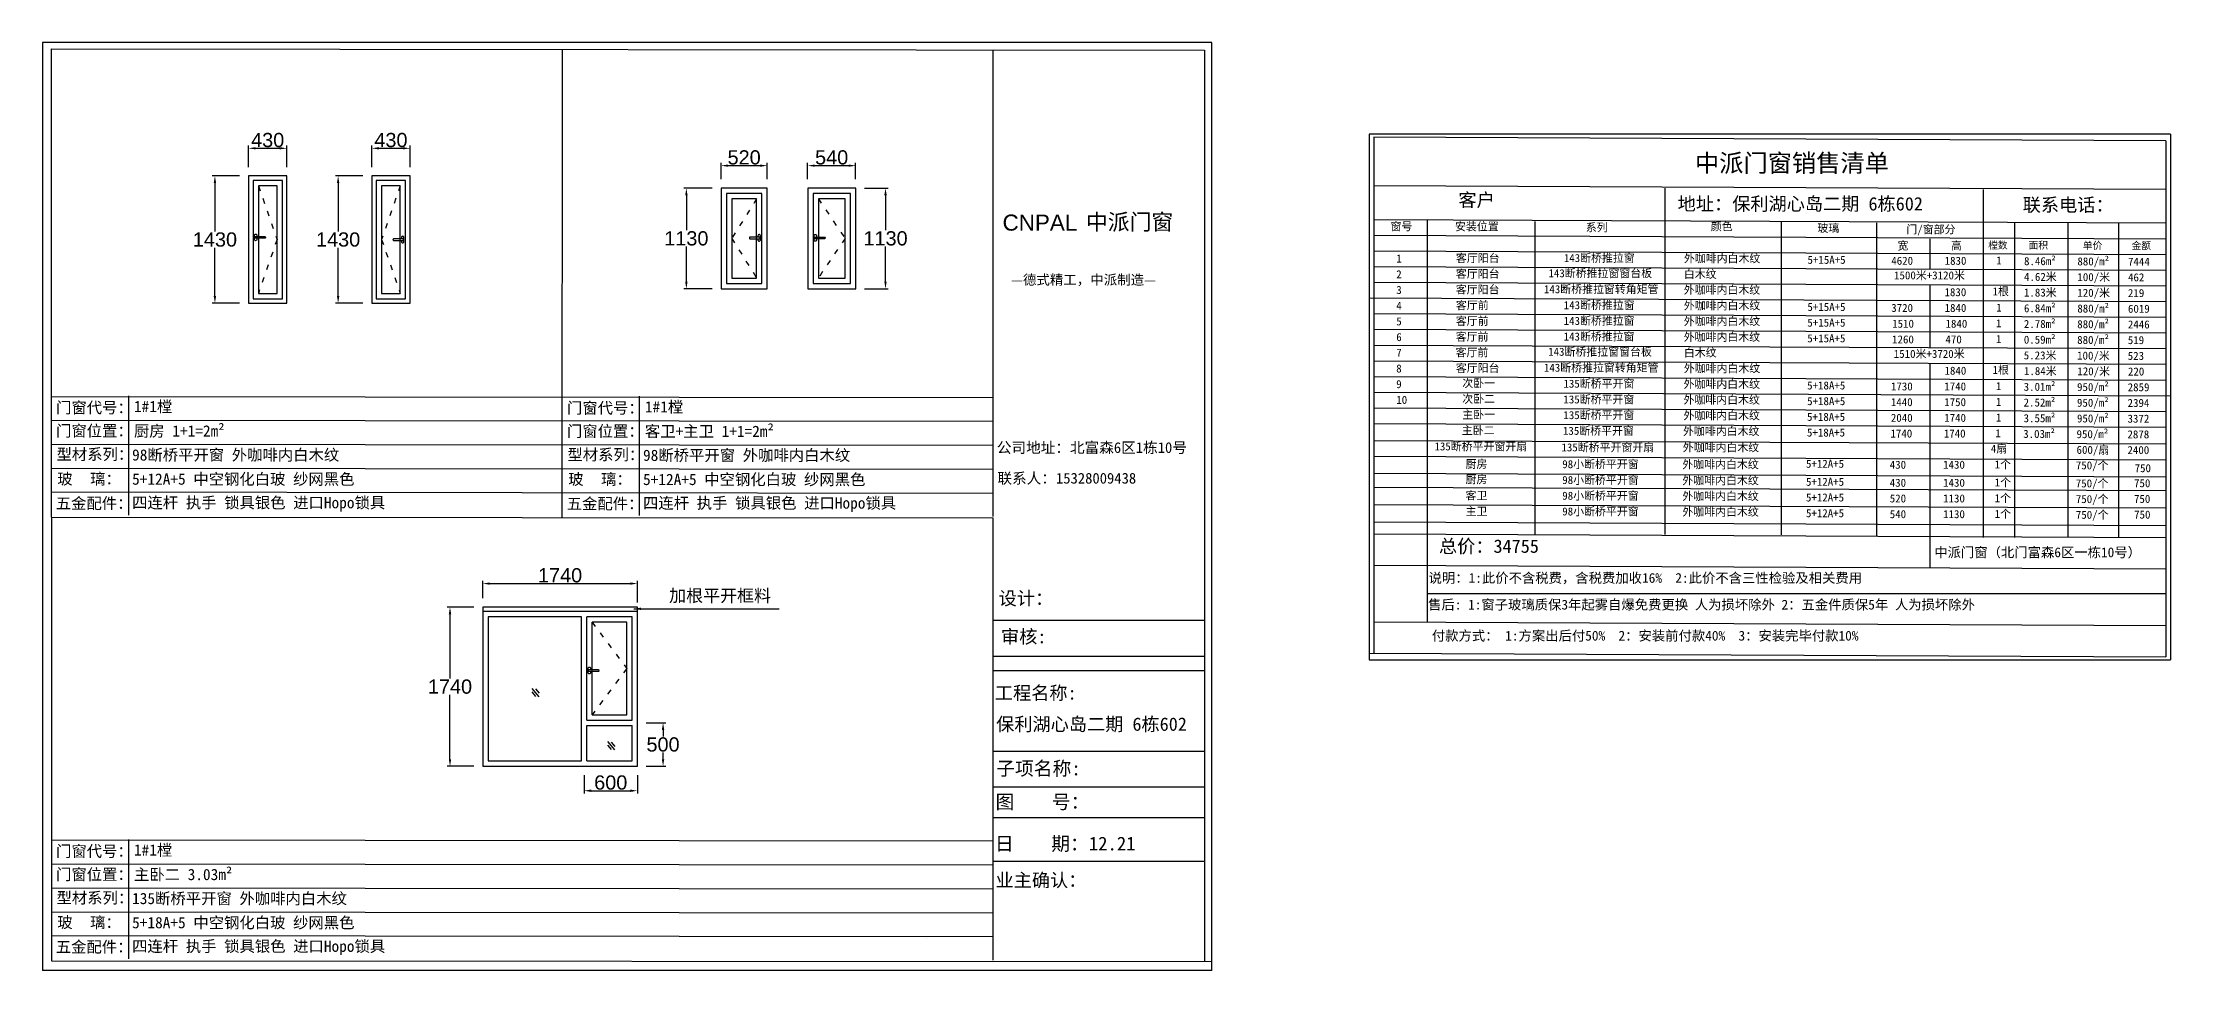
# Model space of a CAD drawing. Header units: inches. Extents: x -138455 to 599497, y -747149 to 13167.
# Drawn here: x 235317 to 259245, y -626292 to -615864 of the extents above; entities that cross this region are included whole.
import ezdxf

# ---------------------------------------------------------------- set-up
doc = ezdxf.new("R2010")
doc.units = ezdxf.units.IN
doc.header["$MEASUREMENT"] = 0
doc.header["$PDMODE"] = 35
doc.header["$PDSIZE"] = -3
doc.linetypes.add('ACAD_ISO03W100', pattern=[30, 12, -18])
doc.layers.add('0 @ 1', color=7, linetype='Continuous')
doc.styles.add('Annotative', font='arialbd.ttf')
doc.styles.add('MtXpl_', font='')
doc.styles.get("Standard").update_dxf_attribs({"font": 'arial.ttf'})
doc.styles.get('MtXpl_').set_extended_font_data('SimSun')
doc.dimstyles.get("Standard").update_dxf_attribs({"dimtxt": 80, "dimasz": 70, "dimexe": 40, "dimexo": 80, "dimgap": 0, "dimtad": 1, "dimtih": 1, "dimtoh": 1, "dimdec": 0, "dimzin": 0, "dimdsep": 46, "dimtxsty": 'Standard', "dimcen": 0.09, "dimadec": 0, "dimazin": 0, "dimtfac": 1, "dimtdec": 0, "dimtofl": 0, "dimtmove": 0, "dimatfit": 3, "dimfxl": 0, "dimtolj": 1, "dimtzin": 0, "dimarcsym": 0})

# ---------------------------------------------------------------- blocks, each defined once
blk = doc.blocks.new('*D2544')
at = {"color": 0, "lineweight": -2, "transparency": 16777216}
for p, q in [((237533, -617363), (237225, -617363)), ((237255, -617443), (237255, -617986)), ((237255, -618713), (237255, -618169)), ((237533, -618793), (237225, -618793))]:
    blk.add_line(p, q, dxfattribs=at)
at = {"color": 0, "transparency": 16777216}
for points in [[(237241, -617443), (237268, -617443), (237255, -617363)], [(237241, -618713), (237268, -618713), (237255, -618793)]]:
    blk.add_solid(points, dxfattribs=at)
at = {"layer": 'Defpoints', "color": 0, "transparency": 16777216}
for p in [(237633, -617363), (237255, -618793), (237633, -618793)]:
    blk.add_point(p, dxfattribs=at)
at = {"color": 0, "transparency": 16777216, "insert": (237255, -618078), "char_height": 160, "attachment_point": 5}
blk.add_mtext('\\A1;1430', dxfattribs=at)
blk = doc.blocks.new('*D2545')
at = {"color": 0, "lineweight": -2, "transparency": 16777216}
for p, q in [((237633, -617263), (237633, -617022)), ((237713, -617052), (237983, -617052)), ((238063, -617263), (238063, -617022))]:
    blk.add_line(p, q, dxfattribs=at)
at = {"color": 0, "transparency": 16777216}
for points in [[(237713, -617039), (237713, -617065), (237633, -617052)], [(237983, -617039), (237983, -617065), (238063, -617052)]]:
    blk.add_solid(points, dxfattribs=at)
at = {"layer": 'Defpoints', "color": 0, "transparency": 16777216}
for p in [(238063, -617052), (237633, -617363), (238063, -617363)]:
    blk.add_point(p, dxfattribs=at)
at = {"color": 0, "transparency": 16777216, "insert": (237848, -616960), "char_height": 160, "attachment_point": 5}
blk.add_mtext('\\A1;430', dxfattribs=at)
blk = doc.blocks.new('*D2546')
at = {"color": 0, "lineweight": -2, "transparency": 16777216}
for p, q in [((238919, -617363), (238610, -617363)), ((238640, -617443), (238640, -617986)), ((238640, -618713), (238640, -618169)), ((238919, -618793), (238610, -618793))]:
    blk.add_line(p, q, dxfattribs=at)
at = {"color": 0, "transparency": 16777216}
for points in [[(238627, -617443), (238654, -617443), (238640, -617363)], [(238627, -618713), (238654, -618713), (238640, -618793)]]:
    blk.add_solid(points, dxfattribs=at)
at = {"layer": 'Defpoints', "color": 0, "transparency": 16777216}
for p in [(239019, -617363), (238640, -618793), (239019, -618793)]:
    blk.add_point(p, dxfattribs=at)
at = {"color": 0, "transparency": 16777216, "insert": (238640, -618078), "char_height": 160, "attachment_point": 5}
blk.add_mtext('\\A1;1430', dxfattribs=at)
blk = doc.blocks.new('*D2547')
at = {"color": 0, "lineweight": -2, "transparency": 16777216}
for p, q in [((239019, -617263), (239019, -617022)), ((239099, -617052), (239369, -617052)), ((239449, -617263), (239449, -617022))]:
    blk.add_line(p, q, dxfattribs=at)
at = {"color": 0, "transparency": 16777216}
for points in [[(239099, -617039), (239099, -617065), (239019, -617052)], [(239369, -617039), (239369, -617065), (239449, -617052)]]:
    blk.add_solid(points, dxfattribs=at)
at = {"layer": 'Defpoints', "color": 0, "transparency": 16777216}
for p in [(239449, -617052), (239019, -617363), (239449, -617363)]:
    blk.add_point(p, dxfattribs=at)
at = {"color": 0, "transparency": 16777216, "insert": (239234, -616960), "char_height": 160, "attachment_point": 5}
blk.add_mtext('\\A1;430', dxfattribs=at)
blk = doc.blocks.new('dzcs')
blk.add_lwpolyline([(142096, -3328), (142196, -3328, 0.414214), (142206, -3318), (142206, -3318, 0.414214), (142196, -3308), (142096, -3308, 0.414214), (142086, -3318), (142086, -3318, 0.414214)], format="xyb", close=True)
blk.add_lwpolyline([(142182, -3328), (142182, -3342, 0.414214), (142196, -3355), (142196, -3355, 0.414214), (142209, -3342), (142209, -3294, 0.414214), (142196, -3280), (142196, -3280, 0.414214), (142182, -3294), (142182, -3308)], format="xyb")
blk = doc.blocks.new('*D2548')
at = {"color": 0, "lineweight": -2, "transparency": 16777216}
for p, q in [((242946, -617400), (242946, -617217)), ((243026, -617247), (243386, -617247)), ((243466, -617400), (243466, -617217))]:
    blk.add_line(p, q, dxfattribs=at)
at = {"color": 0, "transparency": 16777216}
for points in [[(243026, -617234), (243026, -617260), (242946, -617247)], [(243386, -617234), (243386, -617260), (243466, -617247)]]:
    blk.add_solid(points, dxfattribs=at)
at = {"layer": 'Defpoints', "color": 0, "transparency": 16777216}
for p in [(243466, -617247), (242946, -617500), (243466, -617500)]:
    blk.add_point(p, dxfattribs=at)
at = {"color": 0, "transparency": 16777216, "insert": (243206, -617155), "char_height": 160, "attachment_point": 5}
blk.add_mtext('\\A1;520', dxfattribs=at)
blk = doc.blocks.new('*D2549')
at = {"color": 0, "lineweight": -2, "transparency": 16777216}
for p, q in [((242846, -617500), (242526, -617500)), ((242556, -617580), (242556, -617973)), ((242556, -618550), (242556, -618157)), ((242846, -618630), (242526, -618630))]:
    blk.add_line(p, q, dxfattribs=at)
at = {"color": 0, "transparency": 16777216}
for points in [[(242543, -617580), (242570, -617580), (242556, -617500)], [(242543, -618550), (242570, -618550), (242556, -618630)]]:
    blk.add_solid(points, dxfattribs=at)
at = {"layer": 'Defpoints', "color": 0, "transparency": 16777216}
for p in [(242946, -617500), (242556, -618630), (242946, -618630)]:
    blk.add_point(p, dxfattribs=at)
at = {"color": 0, "transparency": 16777216, "insert": (242556, -618065), "char_height": 160, "attachment_point": 5}
blk.add_mtext('\\A1;1130', dxfattribs=at)
blk = doc.blocks.new('*D2550')
at = {"color": 0, "lineweight": -2, "transparency": 16777216}
for p, q in [((243920, -617400), (243920, -617217)), ((244000, -617247), (244380, -617247)), ((244460, -617400), (244460, -617217))]:
    blk.add_line(p, q, dxfattribs=at)
at = {"color": 0, "transparency": 16777216}
for points in [[(244000, -617234), (244000, -617260), (243920, -617247)], [(244380, -617234), (244380, -617260), (244460, -617247)]]:
    blk.add_solid(points, dxfattribs=at)
at = {"layer": 'Defpoints', "color": 0, "transparency": 16777216}
for p in [(244460, -617247), (243920, -617500), (244460, -617500)]:
    blk.add_point(p, dxfattribs=at)
at = {"color": 0, "transparency": 16777216, "insert": (244190, -617155), "char_height": 160, "attachment_point": 5}
blk.add_mtext('\\A1;540', dxfattribs=at)
blk = doc.blocks.new('*D2551')
at = {"color": 0, "lineweight": -2, "transparency": 16777216}
for p, q in [((244560, -617500), (244826, -617500)), ((244796, -617580), (244796, -617973)), ((244796, -618550), (244796, -618156)), ((244560, -618630), (244826, -618630))]:
    blk.add_line(p, q, dxfattribs=at)
at = {"color": 0, "transparency": 16777216}
for points in [[(244782, -617580), (244809, -617580), (244796, -617500)], [(244782, -618550), (244809, -618550), (244796, -618630)]]:
    blk.add_solid(points, dxfattribs=at)
at = {"layer": 'Defpoints', "color": 0, "transparency": 16777216}
for p in [(244460, -617500), (244460, -618630), (244796, -618630)]:
    blk.add_point(p, dxfattribs=at)
at = {"color": 0, "transparency": 16777216, "insert": (244796, -618065), "char_height": 160, "attachment_point": 5}
blk.add_mtext('\\A1;1130', dxfattribs=at)
blk = doc.blocks.new('*D2552')
at = {"color": 0, "lineweight": -2, "transparency": 16777216}
for p, q in [((242106, -623508), (242324, -623508)), ((242294, -623588), (242294, -623661)), ((242106, -623998), (242324, -623998)), ((242294, -623918), (242294, -623844))]:
    blk.add_line(p, q, dxfattribs=at)
at = {"color": 0, "transparency": 16777216}
for points in [[(242281, -623588), (242308, -623588), (242294, -623508)], [(242281, -623918), (242308, -623918), (242294, -623998)]]:
    blk.add_solid(points, dxfattribs=at)
at = {"layer": 'Defpoints', "color": 0, "transparency": 16777216}
for p in [(242006, -623508), (242006, -623998), (242294, -623998)]:
    blk.add_point(p, dxfattribs=at)
at = {"color": 0, "transparency": 16777216, "insert": (242294, -623753), "char_height": 160, "attachment_point": 5}
blk.add_mtext('\\A1;500', dxfattribs=at)
blk = doc.blocks.new('123as')
at = {"color": 0}
for p, q in [((90189, 51387), (90252, 51462)), ((90194, 51330), (90312, 51470)), ((90251, 51335), (90314, 51410))]:
    blk.add_line(p, q, dxfattribs=at)
blk = doc.blocks.new('*D2553')
at = {"color": 0, "lineweight": -2, "transparency": 16777216}
for p, q in [((240266, -622108), (240266, -621914)), ((240346, -621944), (241926, -621944)), ((242006, -622158), (242006, -621914))]:
    blk.add_line(p, q, dxfattribs=at)
at = {"color": 0, "transparency": 16777216}
for points in [[(240346, -621931), (240346, -621957), (240266, -621944)], [(241926, -621931), (241926, -621957), (242006, -621944)]]:
    blk.add_solid(points, dxfattribs=at)
at = {"layer": 'Defpoints', "color": 0, "transparency": 16777216}
for p in [(242006, -621944), (240266, -622208), (242006, -622258)]:
    blk.add_point(p, dxfattribs=at)
at = {"color": 0, "transparency": 16777216, "insert": (241136, -621852), "char_height": 160, "attachment_point": 5}
blk.add_mtext('\\A1;1740', dxfattribs=at)
blk = doc.blocks.new('*D2554')
at = {"color": 0, "lineweight": -2, "transparency": 16777216}
for p, q in [((240166, -622208), (239868, -622208)), ((239898, -622288), (239898, -623011)), ((239898, -623918), (239898, -623194)), ((240166, -623998), (239868, -623998))]:
    blk.add_line(p, q, dxfattribs=at)
at = {"color": 0, "transparency": 16777216}
for points in [[(239885, -622288), (239912, -622288), (239898, -622208)], [(239885, -623918), (239912, -623918), (239898, -623998)]]:
    blk.add_solid(points, dxfattribs=at)
at = {"layer": 'Defpoints', "color": 0, "transparency": 16777216}
for p in [(240266, -622208), (239898, -623998), (240266, -623998)]:
    blk.add_point(p, dxfattribs=at)
at = {"color": 0, "transparency": 16777216, "insert": (239898, -623103), "char_height": 160, "attachment_point": 5}
blk.add_mtext('\\A1;1740', dxfattribs=at)
blk = doc.blocks.new('*D2555')
at = {"color": 0, "lineweight": -2, "transparency": 16777216}
for p, q in [((241406, -624098), (241406, -624302)), ((241486, -624272), (241926, -624272)), ((242006, -624098), (242006, -624302))]:
    blk.add_line(p, q, dxfattribs=at)
at = {"color": 0, "transparency": 16777216}
for points in [[(241486, -624259), (241486, -624286), (241406, -624272)], [(241926, -624259), (241926, -624286), (242006, -624272)]]:
    blk.add_solid(points, dxfattribs=at)
at = {"layer": 'Defpoints', "color": 0, "transparency": 16777216}
for p in [(241406, -623998), (242006, -623998), (242006, -624272)]:
    blk.add_point(p, dxfattribs=at)
at = {"color": 0, "transparency": 16777216, "insert": (241706, -624181), "char_height": 160, "attachment_point": 5}
blk.add_mtext('\\A1;600', dxfattribs=at)

msp = doc.modelspace()

# ---------------------------------------------------------------- linework, layer by layer
for p, q in [((235316.5, -615863.8), (235316.5, -621297.1)), ((248465.6, -615863.8), (235316.5, -615863.8)), ((248465.6, -621306.6), (248465.6, -615863.8)), ((235416.4, -621197.2), (235416.5, -615934.7)), ((235416.5, -615934.7), (248381.6, -615947.8)), ((241161.1, -621201.5), (241164.8, -615940.1)), ((246004.1, -615947.8), (246004, -621189.6)), ((248381.6, -615947.8), (248383.6, -621206.4)), ((250236.4, -616892.9), (250236.4, -622802.8)), ((259245.1, -616892.9), (250236.4, -616892.9)), ((259195.1, -616968.1), (250286.4, -616927.9)), ((250286.4, -616927.9), (250286.4, -622727.7)), ((259195.1, -616968.1), (259195.1, -622767.8)), ((259245.1, -616892.9), (259245.1, -622802.8)), ((259195.1, -617514.4), (250286.4, -617474.3)), ((253558.1, -617499.4), (253558.1, -620186.3)), ((257140.1, -617514.4), (257139.4, -620176.3)), ((250286.4, -617851.3), (259195.1, -617891.4)), ((250286.4, -618027.8), (259195.1, -618067.9)), ((250886.4, -617851.3), (250886.4, -619439.5)), ((252096.5, -617876.4), (252096.5, -620153.7)), ((254866.8, -617876.4), (254866.8, -621397.3)), ((255940.1, -617891.4), (255940.1, -621415.2)), ((256540.1, -618067.9), (256540.1, -618408.9)), ((257491.2, -617891.4), (257491.2, -621424.9)), ((258091.2, -617891.4), (258091.2, -619479.7)), ((258660.5, -617891.4), (258660.5, -621424.9)), ((250286.4, -618204.2), (259195.1, -618244.4)), ((250286.4, -618380.7), (259195.1, -618420.8)), ((250236.4, -618733.6), (259195.1, -618773.8)), ((250286.4, -618557.2), (259195.1, -618597.3)), ((256538.9, -618585.3), (256539.3, -619291.2)), ((250286.4, -618910.1), (259195.1, -618950.2)), ((250286.4, -619086.6), (259195.1, -619126.7)), ((250286.4, -619263.1), (259195.1, -619303.2)), ((250286.4, -619439.5), (259195.1, -619479.7)), ((250886.4, -619439.5), (250886.4, -622375.7)), ((256539.3, -619467.7), (256539.3, -620526.5)), ((258091.2, -619479.7), (258091.2, -621424.9)), ((250286.4, -619616), (259195.1, -619656.1)), ((235416.5, -619840.1), (246004.1, -619851.4)), ((236281.3, -619833.5), (236281.7, -621174.8)), ((242026.9, -619837.6), (242027.3, -621178.8)), ((250286.4, -619792.5), (259245.1, -619832.8)), ((250286.4, -619968.9), (259195.1, -620009.1)), ((235416.5, -620107.6), (246004, -620118.9)), ((250286.4, -620145.4), (259195.1, -620185.5)), ((252096.5, -620153.6), (252096.5, -621389.7)), ((253558.1, -620186.3), (253558.1, -621394)), ((256540.1, -620173.4), (256540.1, -621424.9)), ((257140.1, -620176.1), (257140.1, -621424.9)), ((235416.5, -620376.9), (246004, -620388.2)), ((250286.4, -620334.6), (259195.1, -620374.7)), ((235416.5, -620648.3), (246004, -620659.6)), ((250286.4, -620512.9), (259195.1, -620553)), ((250286.4, -620703.5), (259195.1, -620743.6)), ((235416.5, -620913.2), (246004, -620926.4)), ((250286.4, -620859.3), (259195.1, -620899.5)), ((250286.4, -621054.3), (259195.1, -621094.5)), ((235316.5, -621297.1), (235316.5, -626291.8)), ((235416.4, -621197.2), (246004.1, -621205.1)), ((235416.4, -621197.2), (235416.4, -626182.4)), ((246004.1, -621205.1), (246004, -626174.9)), ((248381.5, -621206.5), (248383.6, -626191.7)), ((248465.6, -626291.8), (248465.6, -621306.6)), ((250286.4, -621251.8), (259195.1, -621291.9)), ((250286.4, -621384.7), (259195.1, -621424.9)), ((256540.1, -621424.9), (256540.1, -621769.9)), ((250286.4, -621737.7), (259195.1, -621777.8)), ((250886.4, -622054), (259195.1, -622054)), ((240265.7, -622207.5), (240265.7, -623997.5)), ((242005.7, -622207.5), (240265.7, -622207.5)), ((242005.7, -622257.5), (240265.7, -622257.5)), ((240325.7, -622317.5), (240325.7, -623937.5)), ((241375.7, -622317.5), (240325.7, -622317.5)), ((241375.7, -623937.5), (241375.7, -622317.5)), ((241945.7, -622317.5), (241435.7, -622317.5)), ((241435.7, -623477.5), (241435.7, -622317.5)), ((241885.7, -622377.5), (241495.7, -622377.5)), ((241495.7, -623417.5), (241495.7, -622377.5)), ((241885.7, -623417.5), (241885.7, -622377.5)), ((241945.7, -623477.5), (241945.7, -622317.5)), ((242005.7, -623997.5), (242005.7, -622207.5)), ((246004.1, -622354.4), (248381.6, -622354.4)), ((250286.4, -622375.7), (259195.1, -622415.8)), ((246004, -622760.8), (248381.5, -622760.8)), ((250236.4, -622727.7), (259195.1, -622767.8)), ((250236.4, -622802.8), (259245.1, -622802.8)), ((246004.1, -622921.7), (248383, -622921.1)), ((241435.7, -623477.5), (241945.7, -623477.5)), ((241435.7, -623537.5), (241945.7, -623537.5)), ((241435.7, -623937.5), (241435.7, -623537.5)), ((241495.7, -623417.5), (241885.7, -623417.5)), ((241945.7, -623937.5), (241945.7, -623537.5)), ((240265.7, -623997.5), (242005.7, -623997.5)), ((240325.7, -623937.5), (241375.7, -623937.5)), ((241435.7, -623937.5), (241945.7, -623937.5)), ((246004, -623829.2), (248383.1, -623828.5)), ((246004, -624227.5), (248383.2, -624226.8)), ((246004, -624574.9), (248383.4, -624574.2)), ((235416.5, -624825.4), (246004.1, -624836.7)), ((236281.3, -624818.8), (236281.7, -626160)), ((235416.5, -625092.8), (246004, -625104.1)), ((246004, -625065.3), (248383.5, -625064.6)), ((235416.5, -625362.2), (246004, -625373.4)), ((235416.5, -625633.5), (246004, -625644.8)), ((235416.5, -625898.5), (246004, -625911.7)), ((245261.6, -625928.9), (245261.7, -625928.9)), ((235416.4, -626182.4), (248465.6, -626191.8)), ((248465.6, -626291.8), (235316.5, -626291.8))]:
    msp.add_line(p, q)
for points in [[(237633.5, -618792.5), (238063.5, -618792.5), (238063.5, -617362.5), (237633.5, -617362.5)], [(237683.5, -618742.5), (238013.5, -618742.5), (238013.5, -617412.5), (237683.5, -617412.5)], [(237743.5, -618682.5), (237953.5, -618682.5), (237953.5, -617472.5), (237743.5, -617472.5)], [(239019, -618792.5), (239449, -618792.5), (239449, -617362.5), (239019, -617362.5)], [(239069, -618742.5), (239399, -618742.5), (239399, -617412.5), (239069, -617412.5)], [(239129, -618682.5), (239339, -618682.5), (239339, -617472.5), (239129, -617472.5)], [(242946.5, -618629.8), (243466.5, -618629.8), (243466.5, -617499.8), (242946.5, -617499.8)], [(243006.5, -618569.8), (243406.5, -618569.8), (243406.5, -617559.8), (243006.5, -617559.8)], [(243920.4, -618629.7), (244460.4, -618629.7), (244460.4, -617499.7), (243920.4, -617499.7)], [(243980.4, -618569.7), (244400.4, -618569.7), (244400.4, -617559.7), (243980.4, -617559.7)], [(243066.5, -618509.8), (243346.5, -618509.8), (243346.5, -617619.8), (243066.5, -617619.8)], [(244040.4, -618509.7), (244340.4, -618509.7), (244340.4, -617619.7), (244040.4, -617619.7)]]:
    msp.add_lwpolyline(points, close=True)
at = {"linetype": 'ACAD_ISO03W100', "ltscale": 5}
for points in [[(237743.5, -617472.5), (237953.5, -618077.5), (237743.5, -618682.5)], [(239339, -617472.5), (239129, -618077.5), (239339, -618682.5)], [(243346.5, -617619.8), (243066.5, -618064.8), (243346.5, -618509.8)], [(244040.4, -617619.7), (244340.4, -618064.7), (244040.4, -618509.7)], [(241495.7, -622377.5), (241885.7, -622897.5), (241495.7, -623417.5)]]:
    msp.add_lwpolyline(points, dxfattribs=at)

# ---------------------------------------------------------------- block references
at = {"xscale": -1}
for p in [(379908.7, -614735.2), (386203.1, -614741.2), (383659.9, -619603.3)]:
    msp.add_blockref('dzcs', p, dxfattribs=at)
for p in [(97170.6, -614760.7), (101179.1, -614741.2)]:
    msp.add_blockref('dzcs', p)
at = {"xscale": -0.6684526412304121, "yscale": 0.6684526412304121, "zscale": 0.6684526412304121}
for p in [(301193.3, -657526.9), (302042.6, -658125.4)]:
    msp.add_blockref('123as', p, dxfattribs=at)

# ---------------------------------------------------------------- texts
at = {"style": 'MtXpl_'}
for s, height, p in [('地址：保利湖心岛二期 6栋602', 149.846, (253703.7, -617750.5)), ('中派门窗', 180.36, (247048.4, -617969.7)), ('—德式精工，中派制造—', 110.99, (246206.3, -618585.2)), ('公司地址：北富森6区1栋10号', 120.577, (246047.9, -620475.8)), ('联系人：15328009438', 120.577, (246054.4, -620820.5)), ('设计：', 149.85, (246068.2, -622184.5)), ('审核:', 149.85, (246094, -622615)), ('工程名称:', 149.85, (246025.3, -623248.3)), ('保利湖心岛二期 6栋602', 149.846, (246039.9, -623598.8)), ('子项名称:', 154.84, (246040.8, -624099.2)), ('图    号：', 154.84, (246033.4, -624474.7)), ('日    期：12.21', 154.844, (246026.3, -624944)), ('业主确认：', 149.85, (246032.9, -625352.3))]:
    msp.add_text(s, height=height, dxfattribs=at).set_placement(p)
msp.add_text('CNPAL', height=180.36).set_placement((246111.9, -617977.2))
at = {"layer": '0 @ 1', "style": 'Annotative'}
for s, p in [('门窗代号：', (235468.1, -620029.7)), ('门窗代号：', (241213.7, -620033.7)), ('门窗位置：', (235468.1, -620290.3)), ('门窗位置：', (241213.7, -620294.3)), ('型材系列：', (235473.4, -620553.7)), ('型材系列：', (241219.1, -620557.7)), ('玻    璃：', (235482.3, -620829.8)), ('玻    璃：', (241227.9, -620833.8)), ('五金配件：', (235465, -621104.9)), ('五金配件：', (241210.6, -621108.9)), ('门窗代号：', (235468.1, -625014.9)), ('门窗位置：', (235468.1, -625275.6)), ('型材系列：', (235473.4, -625538.9)), ('玻    璃：', (235482.3, -625815)), ('五金配件：', (235465, -626090.1))]:
    msp.add_text(s, height=126.53, dxfattribs=at).set_placement(p)
for s, width, heights, insert, char_height, attachment_point in [('{\\fSimSun|b1|i0|c134|p2;中派门窗销售清单}', 2802.276, [0], (253897.7, -617117.3), 200, 1), ('{\\fSimSun|b1|i0|c134|p2;客户}', 485.592, [0], (251237.9, -617557.4), 150, 1), ('{\\fSimSun|b1|i0|c134|p2;联系电话：}', 1409.924, [0], (257583.6, -617612.4), 150, 1), ('{\\fSimSun|b1|i0|c134|p2;窗号}', 485.592, [0], (250475.1, -617883.9), 90, 1), ('{\\fSimSun|b1|i0|c134|p2;安装位置}', 706.927, [0], (251200, -617886.3), 90, 1), ('{\\fSimSun|b1|i0|c134|p2;系列}', 485.592, [0], (252670.1, -617896.5), 90, 1), ('{\\fSimSun|b1|i0|c134|p2;颜色}', 485.592, [0], (254076.2, -617885.2), 90, 1), ('{\\fSimSun|b1|i0|c134|p2;玻璃}', 485.592, [0], (255275.1, -617904.2), 90, 1), ('{\\fSimSun|b1|i0|c134|p2;门/窗部分}', 603.897, [0], (256275.5, -617918.8), 90, 1), ('{\\fSimSun|b1|i0|c134|p2;1}', 485.592, [0], (250539.5, -618246.2), 90, 1), ('{\\fSimSun|b1|i0|c134|p2;客厅阳台}', 9006.576, [0], (251210.4, -618241.9), 90, 1), ('{\\fSimSun|b1|i0|c134|p2;143断桥推拉窗}', 9006.576, [0], (252423.4, -618240.4), 90, 1), ('{\\fSimSun|b1|i0|c134|p2;外咖啡内白木纹}', 9006.576, [0], (253774, -618245), 90, 1), ('{\\fSimSun|b1|i0|c134|p2;5+15A+5}', 9006.576, [0], (255163.7, -618260.1), 90, 1), ('{\\fSimSun|b1|i0|c134|p2;4620}', 9006.576, [0], (256106.1, -618271), 90, 1), ('{\\fSimSun|b1|i0|c134|p2;宽 }', 603.897, [0], (256176.7, -618100.9), 90, 1), ('{\\fSimSun|b1|i0|c134|p2;1830}', 9006.576, [0], (256706.1, -618271), 90, 1), ('{\\fSimSun|b1|i0|c134|p2;高 }', 603.897, [0], (256776.7, -618100.9), 90, 1), ('{\\fSimSun|b1|i0|c134|p2;樘数}', 603.897, [0], (257195.5, -618101.1), 80, 1), ('{\\fSimSun|b1|i0|c134|p2;1 }', 9006.576, [0], (257286, -618267.9), 90, 1), ('{\\fSimSun|b1|i0|c134|p2;8.46m²}', 9006.576, [0], (257598.8, -618275.3), 90, 1), ('{\\fSimSun|b1|i0|c134|p2;面积}', 603.897, [0], (257649.9, -618101.1), 80, 1), ('{\\fSimSun|b1|i0|c134|p2;880/m²}', 9006.576, [0], (258198.8, -618278), 90, 1), ('{\\fSimSun|b1|i0|c134|p2;单价}', 603.897, [0], (258260.9, -618104.9), 80, 1), ('{\\fSimSun|b1|i0|c134|p2;7444}', 9006.576, [0], (258768.1, -618280.5), 90, 1), ('{\\fSimSun|b1|i0|c134|p2;金额}', 603.897, [0], (258807.8, -618106.3), 80, 1), ('{\\fSimSun|b1|i0|c134|p2;2}', 485.592, [0], (250539.5, -618422.6), 90, 1), ('{\\fSimSun|b1|i0|c134|p2;客厅阳台}', 9006.576, [0], (251209.6, -618418.3), 90, 1), ('{\\fSimSun|b1|i0|c134|p2;143断桥推拉窗窗台板}', 9006.576, [0], (252250.8, -618411.3), 90, 1), ('{\\fSimSun|b1|i0|c134|p2;白木纹}', 9006.576, [0], (253773.2, -618421.5), 90, 1), ('{\\fSimSun|b1|i0|c134|p2;1500米+3120米}', 9006.576, [0], (256137.1, -618435), 90, 1), ('{\\fSimSun|b1|i0|c134|p2;4.62米}', 9006.576, [0], (257598.8, -618451.7), 90, 1), ('{\\fSimSun|b1|i0|c134|p2;100/米}', 9006.576, [0], (258198.8, -618454.4), 90, 1), ('{\\fSimSun|b1|i0|c134|p2;462}', 9006.576, [0], (258768.1, -618457), 90, 1), ('{\\fSimSun|b1|i0|c134|p2;4}', 485.592, [0], (250539.5, -618775.6), 90, 1), ('{\\fSimSun|b1|i0|c134|p2;3}', 485.592, [0], (250539.5, -618599.1), 90, 1), ('{\\fSimSun|b1|i0|c134|p2;客厅阳台}', 9006.576, [0], (251208.8, -618594.8), 90, 1), ('{\\fSimSun|b1|i0|c134|p2;客厅前}', 9006.576, [0], (251209.6, -618771.5), 90, 1), ('{\\fSimSun|b1|i0|c134|p2;143断桥推拉窗转角矩管}', 9006.576, [0], (252199.6, -618590.5), 90, 1), ('{\\fSimSun|b1|i0|c134|p2;143断桥推拉窗}', 9006.576, [0], (252422.6, -618770), 90, 1), ('{\\fSimSun|b1|i0|c134|p2;外咖啡内白木纹}', 9006.576, [0], (253772.4, -618598), 90, 1), ('{\\fSimSun|b1|i0|c134|p2;外咖啡内白木纹}', 9006.576, [0], (253773.2, -618774.6), 90, 1), ('{\\fSimSun|b1|i0|c134|p2;5+15A+5}', 9006.576, [0], (255162.9, -618789.7), 90, 1), ('{\\fSimSun|b1|i0|c134|p2;1830}', 9006.576, [0], (256704.5, -618623.9), 90, 1), ('{\\fSimSun|b1|i0|c134|p2;1根 }', 9006.576, [0], (257244.4, -618615.1), 90, 1), ('{\\fSimSun|b1|i0|c134|p2;6.84m²}', 9006.576, [0], (257598, -618804.8), 90, 1), ('{\\fSimSun|b1|i0|c134|p2;1.83米}', 9006.576, [0], (257598, -618628.2), 90, 1), ('{\\fSimSun|b1|i0|c134|p2;880/m²}', 9006.576, [0], (258198, -618807.5), 90, 1), ('{\\fSimSun|b1|i0|c134|p2;120/米}', 9006.576, [0], (258198, -618630.9), 90, 1), ('{\\fSimSun|b1|i0|c134|p2;219}', 9006.576, [0], (258767.3, -618633.5), 90, 1), ('{\\fSimSun|b1|i0|c134|p2;5}', 485.592, [0], (250539.5, -618952), 90, 1), ('{\\fSimSun|b1|i0|c134|p2;客厅前}', 9006.576, [0], (251208.8, -618947.9), 90, 1), ('{\\fSimSun|b1|i0|c134|p2;143断桥推拉窗}', 9006.576, [0], (252421.8, -618946.5), 90, 1), ('{\\fSimSun|b1|i0|c134|p2;外咖啡内白木纹}', 9006.576, [0], (253772.4, -618951.1), 90, 1), ('{\\fSimSun|b1|i0|c134|p2;5+15A+5}', 9006.576, [0], (255162.2, -618966.1), 90, 1), ('{\\fSimSun|b1|i0|c134|p2;3720}', 9006.576, [0], (256105.3, -618800.6), 90, 1), ('{\\fSimSun|b1|i0|c134|p2;1510}', 9006.576, [0], (256115.9, -618978.4), 90, 1), ('{\\fSimSun|b1|i0|c134|p2;1840}', 9006.576, [0], (256705.3, -618800.6), 90, 1), ('{\\fSimSun|b1|i0|c134|p2;1840}', 9006.576, [0], (256715.9, -618978.4), 90, 1), ('{\\fSimSun|b1|i0|c134|p2;1 }', 9006.576, [0], (257284.4, -618974), 90, 1), ('{\\fSimSun|b1|i0|c134|p2;1 }', 9006.576, [0], (257285.2, -618797.5), 90, 1), ('{\\fSimSun|b1|i0|c134|p2;2.78m²}', 9006.576, [0], (257597.2, -618981.3), 90, 1), ('{\\fSimSun|b1|i0|c134|p2;880/m²}', 9006.576, [0], (258197.2, -618984), 90, 1), ('{\\fSimSun|b1|i0|c134|p2;2446}', 9006.576, [0], (258766.5, -618986.6), 90, 1), ('{\\fSimSun|b1|i0|c134|p2;6019}', 9006.576, [0], (258767.3, -618810.1), 90, 1), ('{\\fSimSun|b1|i0|c134|p2;6}', 485.592, [0], (250539.5, -619128.5), 90, 1), ('{\\fSimSun|b1|i0|c134|p2;客厅前}', 9006.576, [0], (251208, -619124.4), 90, 1), ('{\\fSimSun|b1|i0|c134|p2;143断桥推拉窗}', 9006.576, [0], (252421, -619122.9), 90, 1), ('{\\fSimSun|b1|i0|c134|p2;外咖啡内白木纹}', 9006.576, [0], (253771.6, -619127.6), 90, 1), ('{\\fSimSun|b1|i0|c134|p2;5+15A+5}', 9006.576, [0], (255161.4, -619142.6), 90, 1), ('{\\fSimSun|b1|i0|c134|p2;1260}', 9006.576, [0], (256115.1, -619154.9), 90, 1), ('{\\fSimSun|b1|i0|c134|p2;470}', 9006.576, [0], (256715.1, -619154.9), 90, 1), ('{\\fSimSun|b1|i0|c134|p2;1 }', 9006.576, [0], (257283.6, -619150.4), 90, 1), ('{\\fSimSun|b1|i0|c134|p2;0.59m²}', 9006.576, [0], (257596.4, -619157.8), 90, 1), ('{\\fSimSun|b1|i0|c134|p2;880/m²}', 9006.576, [0], (258196.4, -619160.5), 90, 1), ('{\\fSimSun|b1|i0|c134|p2;519}', 9006.576, [0], (258765.7, -619163), 90, 1), ('{\\fSimSun|b1|i0|c134|p2;8}', 485.592, [0], (250539, -619481.5), 90, 1), ('{\\fSimSun|b1|i0|c134|p2;7}', 485.592, [0], (250539.5, -619305), 90, 1), ('{\\fSimSun|b1|i0|c134|p2;客厅前}', 9006.576, [0], (251206.5, -619300.9), 90, 1), ('{\\fSimSun|b1|i0|c134|p2;客厅阳台}', 9006.576, [0], (251208.8, -619477.2), 90, 1), ('{\\fSimSun|b1|i0|c134|p2;143断桥推拉窗转角矩管}', 9006.576, [0], (252199.6, -619472.9), 90, 1), ('{\\fSimSun|b1|i0|c134|p2;143断桥推拉窗窗台板}', 9006.576, [0], (252247.6, -619293.8), 90, 1), ('{\\fSimSun|b1|i0|c134|p2;外咖啡内白木纹}', 9006.576, [0], (253772.4, -619480.3), 90, 1), ('{\\fSimSun|b1|i0|c134|p2;白木纹}', 9006.576, [0], (253773.2, -619303.9), 90, 1), ('{\\fSimSun|b1|i0|c134|p2;1510米+3720米}', 9006.576, [0], (256133.9, -619317.5), 90, 1), ('{\\fSimSun|b1|i0|c134|p2;1840}', 9006.576, [0], (256704.5, -619506.3), 90, 1), ('{\\fSimSun|b1|i0|c134|p2;1根 }', 9006.576, [0], (257244.4, -619497.5), 90, 1), ('{\\fSimSun|b1|i0|c134|p2;5.23米}', 9006.576, [0], (257595.6, -619334.2), 90, 1), ('{\\fSimSun|b1|i0|c134|p2;1.84米}', 9006.576, [0], (257598, -619510.5), 90, 1), ('{\\fSimSun|b1|i0|c134|p2;100/米}', 9006.576, [0], (258195.6, -619336.9), 90, 1), ('{\\fSimSun|b1|i0|c134|p2;120/米}', 9006.576, [0], (258198, -619513.2), 90, 1), ('{\\fSimSun|b1|i0|c134|p2;523}', 9006.576, [0], (258764.9, -619339.5), 90, 1), ('{\\fSimSun|b1|i0|c134|p2;9}', 485.592, [0], (250538.5, -619657.9), 90, 1), ('{\\fSimSun|b1|i0|c134|p2;次卧一}', 9006.576, [0], (251282.1, -619647.5), 90, 1), ('{\\fSimSun|b1|i0|c134|p2;135断桥平开窗}', 9006.576, [0], (252419.4, -619652.5), 90, 1), ('{\\fSimSun|b1|i0|c134|p2;外咖啡内白木纹}', 9006.576, [0], (253770, -619657.1), 90, 1), ('{\\fSimSun|b1|i0|c134|p2;5+18A+5}', 9006.576, [0], (255159.8, -619672.2), 90, 1), ('{\\fSimSun|b1|i0|c134|p2;1730}', 9006.576, [0], (256102.1, -619683.1), 90, 1), ('{\\fSimSun|b1|i0|c134|p2;1740}', 9006.576, [0], (256702.1, -619683.1), 90, 1), ('{\\fSimSun|b1|i0|c134|p2;1 }', 9006.576, [0], (257282, -619680), 90, 1), ('{\\fSimSun|b1|i0|c134|p2;3.01m²}', 9006.576, [0], (257594.9, -619687.4), 90, 1), ('{\\fSimSun|b1|i0|c134|p2;950/m²}', 9006.576, [0], (258194.9, -619690.1), 90, 1), ('{\\fSimSun|b1|i0|c134|p2;2859}', 9006.576, [0], (258764.2, -619692.4), 90, 1), ('{\\fSimSun|b1|i0|c134|p2;220}', 9006.576, [0], (258767.3, -619515.8), 90, 1), ('{\\fSimSun|b1|i0|c134|p2;1#1樘}', 4396.385, [0], (236344.3, -619890.2), 126.534, 1), ('{\\fSimSun|b1|i0|c134|p2;1#1樘}', 4396.385, [0], (242089.9, -619894.2), 126.534, 1), ('{\\fSimSun|b1|i0|c134|p2;10}', 485.592, [0], (250539.5, -619834.4), 90, 1), ('{\\fSimSun|b1|i0|c134|p2;次卧二}', 9006.576, [0], (251281.3, -619824.1), 90, 1), ('{\\fSimSun|b1|i0|c134|p2;主卧一}', 9006.576, [0], (251281.3, -620000.6), 90, 1), ('{\\fSimSun|b1|i0|c134|p2;135断桥平开窗}', 9006.576, [0], (252418.6, -619829.2), 90, 1), ('{\\fSimSun|b1|i0|c134|p2;外咖啡内白木纹}', 9006.576, [0], (253769.2, -619833.8), 90, 1), ('{\\fSimSun|b1|i0|c134|p2;5+18A+5}', 9006.576, [0], (255159.8, -619848.7), 90, 1), ('{\\fSimSun|b1|i0|c134|p2;1440}', 9006.576, [0], (256101.3, -619859.7), 90, 1), ('{\\fSimSun|b1|i0|c134|p2;1750}', 9006.576, [0], (256701.3, -619859.7), 90, 1), ('{\\fSimSun|b1|i0|c134|p2;1 }', 9006.576, [0], (257281.2, -619856.7), 90, 1), ('{\\fSimSun|b1|i0|c134|p2;2.52m²}', 9006.576, [0], (257594.1, -619864), 90, 1), ('{\\fSimSun|b1|i0|c134|p2;950/m²}', 9006.576, [0], (258194.1, -619866.7), 90, 1), ('{\\fSimSun|b1|i0|c134|p2;2394}', 9006.576, [0], (258763.4, -619868.9), 90, 1), ('{\\fSimSun|b1|i0|c134|p2;厨房 1+1=2m²}', 4396.385, [0], (236344.4, -620165.3), 126.534, 1), ('{\\fSimSun|b1|i0|c134|p2;客卫+主卫 1+1=2m²}', 4396.385, [0], (242090, -620169.3), 126.534, 1), ('{\\fSimSun|b1|i0|c134|p2;主卧二}', 9006.576, [0], (251276.5, -620177), 90, 1), ('{\\fSimSun|b1|i0|c134|p2;135断桥平开窗}', 9006.576, [0], (252413.8, -620182.1), 90, 1), ('{\\fSimSun|b1|i0|c134|p2;135断桥平开窗}', 9006.576, [0], (252418.6, -620005.6), 90, 1), ('{\\fSimSun|b1|i0|c134|p2;外咖啡内白木纹}', 9006.576, [0], (253764.4, -620186.7), 90, 1), ('{\\fSimSun|b1|i0|c134|p2;外咖啡内白木纹}', 9006.576, [0], (253769.2, -620010.3), 90, 1), ('{\\fSimSun|b1|i0|c134|p2;5+18A+5}', 9006.576, [0], (255157.4, -620201.6), 90, 1), ('{\\fSimSun|b1|i0|c134|p2;5+18A+5}', 9006.576, [0], (255158.2, -620025.1), 90, 1), ('{\\fSimSun|b1|i0|c134|p2;1740}', 9006.576, [0], (256096.6, -620212.6), 90, 1), ('{\\fSimSun|b1|i0|c134|p2;2040}', 9006.576, [0], (256101.3, -620036.2), 90, 1), ('{\\fSimSun|b1|i0|c134|p2;1740}', 9006.576, [0], (256696.6, -620212.6), 90, 1), ('{\\fSimSun|b1|i0|c134|p2;1740}', 9006.576, [0], (256701.3, -620036.2), 90, 1), ('{\\fSimSun|b1|i0|c134|p2;1 }', 9006.576, [0], (257276.5, -620209.6), 90, 1), ('{\\fSimSun|b1|i0|c134|p2;1 }', 9006.576, [0], (257281.2, -620033.1), 90, 1), ('{\\fSimSun|b1|i0|c134|p2;3.03m²}', 9006.576, [0], (257589.3, -620216.9), 90, 1), ('{\\fSimSun|b1|i0|c134|p2;3.55m²}', 9006.576, [0], (257594.1, -620040.5), 90, 1), ('{\\fSimSun|b1|i0|c134|p2;950/m²}', 9006.576, [0], (258189.3, -620219.6), 90, 1), ('{\\fSimSun|b1|i0|c134|p2;950/m²}', 9006.576, [0], (258194.1, -620043.2), 90, 1), ('{\\fSimSun|b1|i0|c134|p2;3372}', 9006.576, [0], (258762.6, -620045.4), 90, 1), ('{\\fSimSun|b1|i0|c134|p2;2878}', 9006.576, [0], (258761.8, -620221.8), 90, 1), ('{\\fSimSun|b1|i0|c134|p2;98断桥平开窗 外咖啡内白木纹 }', 4396.385, [0], (236323.3, -620434.8), 126.534, 1), ('{\\fSimSun|b1|i0|c134|p2;98断桥平开窗 外咖啡内白木纹 }', 4396.385, [0], (242068.9, -620438.8), 126.534, 1), ('{\\fSimSun|b1|i0|c134|p2;135断桥平开窗开扇}', 9006.576, [0], (250968.9, -620357.3), 90, 1), ('{\\fSimSun|b1|i0|c134|p2;135断桥平开窗开扇}', 9006.576, [0], (252396.9, -620368.2), 90, 1), ('{\\fSimSun|b1|i0|c134|p2;外咖啡内白木纹}', 9006.576, [0], (253761.2, -620369.4), 90, 1), ('{\\fSimSun|b1|i0|c134|p2;4扇}', 9006.576, [0], (257225.3, -620382.5), 90, 1), ('{\\fSimSun|b1|i0|c134|p2;600/扇}', 9006.576, [0], (258189.3, -620396.1), 90, 1), ('{\\fSimSun|b1|i0|c134|p2;2400}', 9006.576, [0], (258761.8, -620398.3), 90, 1), ('{\\fSimSun|b1|i0|c134|p2;5+12A+5 中空钢化白玻 纱网黑色}', 4396.385, [0], (236323.4, -620706.2), 126.534, 1), ('{\\fSimSun|b1|i0|c134|p2;5+12A+5 中空钢化白玻 纱网黑色}', 4396.385, [0], (242069, -620710.2), 126.534, 1), ('{\\fSimSun|b1|i0|c134|p2;厨房}', 9006.576, [0], (251318.7, -620555.5), 90, 1), ('{\\fSimSun|b1|i0|c134|p2;98小断桥平开窗}', 9006.576, [0], (252406, -620557.1), 90, 1), ('{\\fSimSun|b1|i0|c134|p2;外咖啡内白木纹}', 9006.576, [0], (253756.6, -620560.4), 90, 1), ('{\\fSimSun|b1|i0|c134|p2;5+12A+5}', 9006.576, [0], (255146.4, -620552.5), 90, 1), ('{\\fSimSun|b1|i0|c134|p2;430}', 9006.576, [0], (256088.8, -620563.4), 90, 1), ('{\\fSimSun|b1|i0|c134|p2;1430}', 9006.576, [0], (256688.8, -620563.4), 90, 1), ('{\\fSimSun|b1|i0|c134|p2;1个 }', 9006.576, [0], (257268.7, -620560.3), 90, 1), ('{\\fSimSun|b1|i0|c134|p2;750/个}', 9006.576, [0], (258181.5, -620570.4), 90, 1), ('{\\fSimSun|b1|i0|c134|p2;750}', 9006.576, [0], (258842.4, -620602.1), 90, 1), ('{\\fSimSun|b1|i0|c134|p2;厨房}', 9006.576, [0], (251318.7, -620727.7), 90, 1), ('{\\fSimSun|b1|i0|c134|p2;客卫}', 9006.576, [0], (251318.7, -620910), 90, 1), ('{\\fSimSun|b1|i0|c134|p2;98小断桥平开窗}', 9006.576, [0], (252406, -620735.3), 90, 1), ('{\\fSimSun|b1|i0|c134|p2;98小断桥平开窗}', 9006.576, [0], (252406, -620911.7), 90, 1), ('{\\fSimSun|b1|i0|c134|p2;外咖啡内白木纹}', 9006.576, [0], (253756.6, -620739.9), 90, 1), ('{\\fSimSun|b1|i0|c134|p2;外咖啡内白木纹}', 9006.576, [0], (253756.6, -620916.4), 90, 1), ('{\\fSimSun|b1|i0|c134|p2;5+12A+5}', 9006.576, [0], (255146.4, -620754.9), 90, 1), ('{\\fSimSun|b1|i0|c134|p2;5+12A+5}', 9006.576, [0], (255146.4, -620931.4), 90, 1), ('{\\fSimSun|b1|i0|c134|p2;430}', 9006.576, [0], (256088.8, -620765.8), 90, 1), ('{\\fSimSun|b1|i0|c134|p2;520}', 9006.576, [0], (256088.8, -620942.3), 90, 1), ('{\\fSimSun|b1|i0|c134|p2;1430}', 9006.576, [0], (256688.8, -620765.8), 90, 1), ('{\\fSimSun|b1|i0|c134|p2;1130}', 9006.576, [0], (256688.8, -620942.3), 90, 1), ('{\\fSimSun|b1|i0|c134|p2;1个 }', 9006.576, [0], (257268.7, -620762.8), 90, 1), ('{\\fSimSun|b1|i0|c134|p2;1个 }', 9006.576, [0], (257268.7, -620939.2), 90, 1), ('{\\fSimSun|b1|i0|c134|p2;750/个}', 9006.576, [0], (258180.7, -620772.8), 90, 1), ('{\\fSimSun|b1|i0|c134|p2;750/个}', 9006.576, [0], (258181.5, -620949.3), 90, 1), ('{\\fSimSun|b1|i0|c134|p2;750}', 9006.576, [0], (258835.9, -620770.8), 90, 1), ('{\\fSimSun|b1|i0|c134|p2;四连杆 执手 锁具银色 进口Hopo锁具}', 4396.385, [175.9], (236323.5, -620971.3), 126.534, 1), ('{\\fSimSun|b1|i0|c134|p2;四连杆 执手 锁具银色 进口Hopo锁具}', 4396.385, [175.9], (242069.1, -620975.3), 126.534, 1), ('{\\fSimSun|b1|i0|c134|p2;主卫}', 9006.576, [0], (251318.7, -621086.5), 90, 1), ('{\\fSimSun|b1|i0|c134|p2;98小断桥平开窗}', 9006.576, [0], (252406, -621088.2), 90, 1), ('{\\fSimSun|b1|i0|c134|p2;外咖啡内白木纹}', 9006.576, [0], (253756.6, -621092.8), 90, 1), ('{\\fSimSun|b1|i0|c134|p2;5+12A+5}', 9006.576, [0], (255146.4, -621107.9), 90, 1), ('{\\fSimSun|b1|i0|c134|p2;540}', 9006.576, [0], (256088.8, -621118.8), 90, 1), ('{\\fSimSun|b1|i0|c134|p2;1130}', 9006.576, [0], (256688.8, -621118.8), 90, 1), ('{\\fSimSun|b1|i0|c134|p2;1个 }', 9006.576, [0], (257268.7, -621115.7), 90, 1), ('{\\fSimSun|b1|i0|c134|p2;750/个}', 9006.576, [0], (258181.5, -621125.8), 90, 1), ('{\\fSimSun|b1|i0|c134|p2;750}', 9006.576, [0], (258835.1, -620947.3), 90, 1), ('{\\fSimSun|b1|i0|c134|p2;750}', 9006.576, [0], (258836.7, -621123.7), 90, 1), ('{\\fSimSun|b1|i0|c134|p2;总价：34755}', 4715.707, [0], (251019.2, -621448.6), 150, 1), ('{\\fSimSun|b1|i0|c134|p2;中派门窗（北门富森6区一栋10号）}', 2734.804, [0], (256588.8, -621537.7), 110, 1), ('{\\fSimSun|b1|i0|c134|p2;说明：1:此价不含税费，含税费加收16%  2:此价不含三性检验及相关费用}', 6113.097, [0], (250902.8, -621825.4), 110, 1), ('{\\fSimSun|b1|i0|c134|p2;加根平开框料}', 1639.876, [0], (243508.3, -622009.3), 140, 3), ('{\\fSimSun|b1|i0|c134|p2;售后: 1:窗子玻璃质保3年起雾自爆免费更换 人为损坏除外 2：五金件质保5年 人为损坏除外  }', 6510.182, [0], (250897, -622125.6), 110, 1), ('{\\fSimSun|b1|i0|c134|p2;付款方式： 1:方案出后付50%  2：安装前付款40%  3：安装完毕付款10%}', 7146.186, [0], (250939.3, -622474.8), 110, 1), ('{\\fSimSun|b1|i0|c134|p2;1#1樘}', 4396.385, [0], (236344.3, -624875.5), 126.534, 1), ('{\\fSimSun|b1|i0|c134|p2;主卧二 3.03m²}', 4396.385, [0], (236344.4, -625150.5), 126.534, 1), ('{\\fSimSun|b1|i0|c134|p2;135断桥平开窗 外咖啡内白木纹}', 4396.385, [0], (236323.3, -625420.1), 126.534, 1), ('{\\fSimSun|b1|i0|c134|p2;5+18A+5 中空钢化白玻 纱网黑色}', 4396.385, [0], (236323.4, -625691.4), 126.534, 1), ('{\\fSimSun|b1|i0|c134|p2;四连杆 执手 锁具银色 进口Hopo锁具}', 4396.385, [175.9], (236323.5, -625956.5), 126.534, 1)]:
    msp.add_mtext_dynamic_manual_height_columns(s, width=width, gutter_width=903.5, heights=heights, dxfattribs=dict(at, insert=insert, char_height=char_height, attachment_point=attachment_point))

# ---------------------------------------------------------------- dimensions: what is measured, and where the dimension line sits
for base, p1, p2, picture, middle in [((238063.5, -617051.9), (237633.5, -617362.5), (238063.5, -617362.5), '*D2545', (237848.5, -616960.2)), ((239449, -617051.9), (239019, -617362.5), (239449, -617362.5), '*D2547', (239234, -616960.2)), ((243466.5, -617246.9), (242946.5, -617499.8), (243466.5, -617499.8), '*D2548', (243206.5, -617155.2)), ((244460.4, -617246.9), (243920.4, -617499.7), (244460.4, -617499.7), '*D2550', (244190.4, -617155.2)), ((242005.7, -621944), (240265.7, -622207.5), (242005.7, -622257.5), '*D2553', (241135.7, -621852.3)), ((242005.7, -624272.4), (241405.7, -623997.5), (242005.7, -623997.5), '*D2555', (241705.7, -624180.7))]:
    dim = msp.add_linear_dim(base=base, p1=p1, p2=p2, dimstyle='Standard', override={"dimtxt": 160, "dimasz": 80, "dimexe": 30, "dimexo": 100, "dimgap": 10, "dimfxl": 100})
    dim.commit()
    dim.dimension.update_dxf_attribs({"geometry": picture, "text_midpoint": middle})
for base, p1, p2, picture, middle in [((237254.7, -618792.5), (237633.5, -617362.5), (237633.5, -618792.5), '*D2544', (237254.7, -618077.5)), ((238640.3, -618792.5), (239019, -617362.5), (239019, -618792.5), '*D2546', (238640.3, -618077.5)), ((242556.5, -618629.8), (242946.5, -617499.8), (242946.5, -618629.8), '*D2549', (242556.5, -618064.8)), ((244795.8, -618629.7), (244460.4, -617499.7), (244460.4, -618629.7), '*D2551', (244795.8, -618064.7))]:
    dim = msp.add_linear_dim(base=base, p1=p1, p2=p2, angle=90, dimstyle='Standard', override={"dimtxt": 160, "dimasz": 80, "dimexe": 30, "dimexo": 100, "dimgap": 10, "dimfxl": 100})
    dim.commit()
    dim.dimension.update_dxf_attribs({"geometry": picture, "text_midpoint": middle})
for base, p1, p2, text, picture, middle in [((239898.2, -623997.5), (240265.7, -622207.5), (240265.7, -623997.5), '1740', '*D2554', (239898.2, -623102.5)), ((242294.3, -623997.5), (242005.7, -623507.5), (242005.7, -623997.5), '500', '*D2552', (242294.3, -623752.5))]:
    dim = msp.add_linear_dim(base=base, p1=p1, p2=p2, angle=90, text=text, dimstyle='Standard', override={"dimtxt": 160, "dimasz": 80, "dimexe": 30, "dimexo": 100, "dimgap": 10, "dimfxl": 100})
    dim.commit()
    dim.dimension.update_dxf_attribs({"geometry": picture, "text_midpoint": middle})

# ---------------------------------------------------------------- leaders
msp.add_leader([(241965, -622227.4), (243598, -622227.4)], dimstyle='Standard', override={"dimtxt": 160, "dimasz": 80, "dimexe": 30, "dimexo": 100, "dimgap": 10, "dimtad": 0, "dimfxl": 100})

doc.saveas('drawing.dxf')
